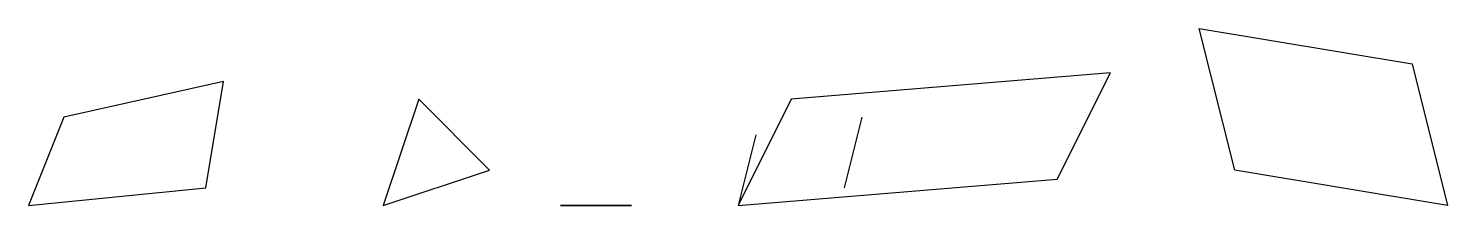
# Model space of a CAD drawing. Extents: x 0 to 80, y 0 to 10.
import ezdxf

# ---------------------------------------------------------------- set-up
doc = ezdxf.new("R2010")
doc.units = 0
doc.layers.add('VIPRS_G13', color=7, linetype='Continuous')

# ---------------------------------------------------------------- blocks, each defined once
blk = doc.blocks.new('VIPRS_G13_FACE3D_BLK')
blk.add_3dface([(0, 0), (6, 1), (7, 5), (1, 4)])

msp = doc.modelspace()

# ---------------------------------------------------------------- linework, layer by layer
at = {"layer": 'VIPRS_G13'}
for points in [[(0, 0), (10, 1), (11, 7), (2, 5)], [(20, 0), (26, 2), (22, 6)], [(30, 0), (34, 0), (34, 0, 3), (30, 0, 3)]]:
    msp.add_3dface(points, dxfattribs=at)
at = {"layer": 'VIPRS_G13', "invisible_edges": 5}
msp.add_3dface([(40, 0), (46, 1), (47, 5), (41, 4)], dxfattribs=at)

# ---------------------------------------------------------------- block references
at = {"layer": 'VIPRS_G13'}
for p, xscale, yscale in [((80, 0), -2, 2), ((40, 0), 3, 1.5)]:
    msp.add_blockref('VIPRS_G13_FACE3D_BLK', p, dxfattribs=dict(at, xscale=xscale, yscale=yscale))

doc.saveas('drawing.dxf')
